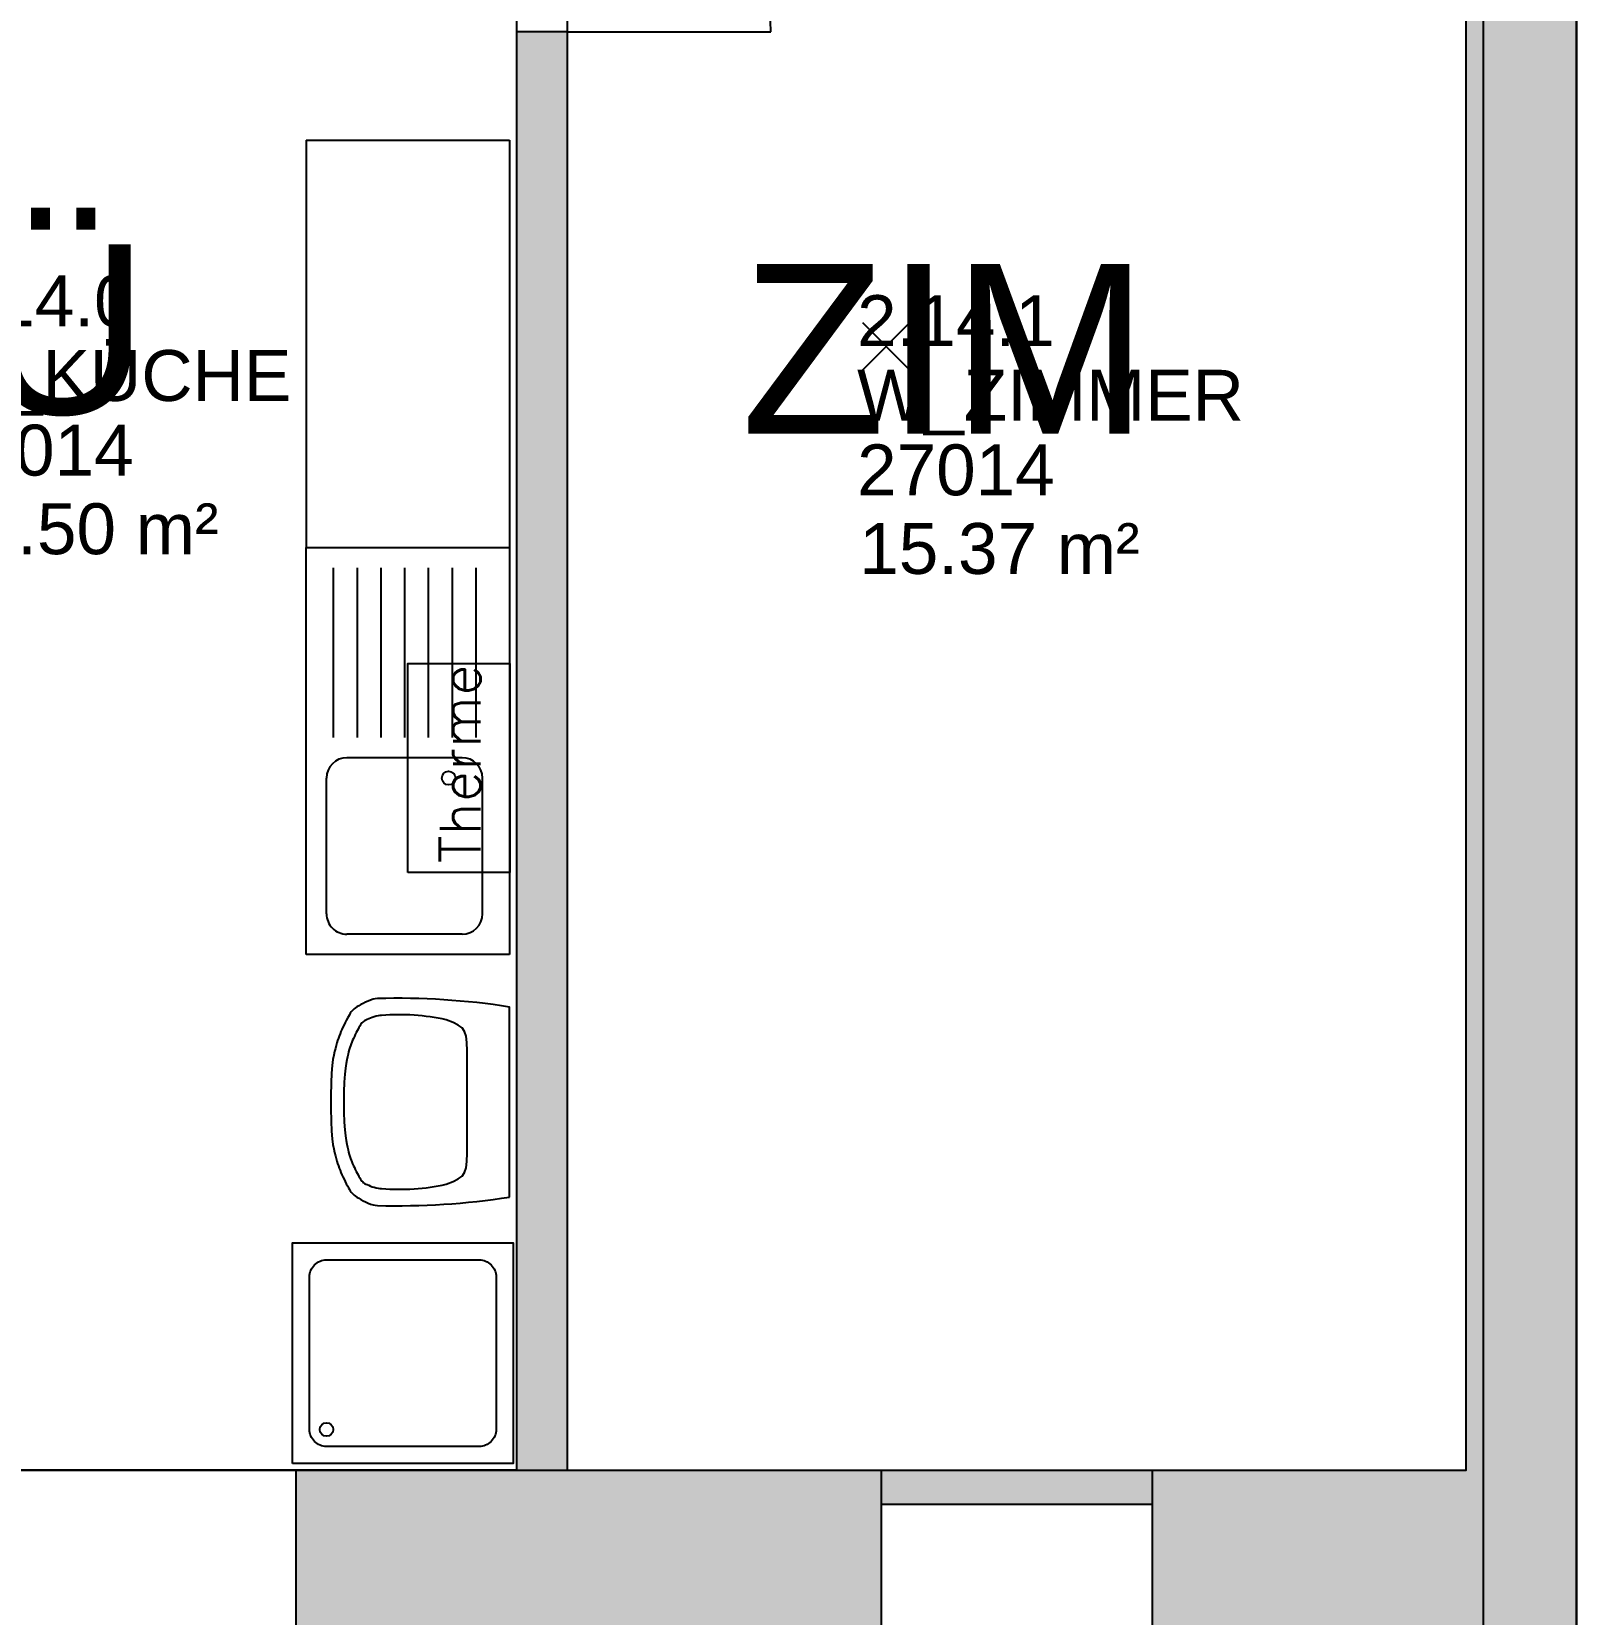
# Model space of a CAD drawing. Extents: x -2660 to 1655, y -1849 to 1203.
# Drawn here: x 218.4 to 673.9, y -809 to -342.6 of the extents above; entities that cross this region are included whole.
import ezdxf
from ezdxf.enums import TextEntityAlignment as Align

# ---------------------------------------------------------------- set-up
doc = ezdxf.new("R2010")
doc.units = 0
doc.header["$LTSCALE"] = 120
doc.header["$MEASUREMENT"] = 0
doc.header["$PDMODE"] = 3
doc.header["$PDSIZE"] = 7
doc.layers.get('0').update_dxf_attribs({"linetype": 'CONTINUOUS'})
for name, color, linetype in [('Added', 3, 'CONTINUOUS'), ('ARC-Tueren', 5, 'CONTINUOUS'), ('ARC-Tueren-nv', 5, 'CONTINUOUS'), ('BE-T-RNBVBF', 7, 'CONTINUOUS'), ('Deleted', 1, 'CONTINUOUS'), ('HB-ZU-SAN-EI', 54, 'CONTINUOUS')]:
    doc.layers.add(name, color=color, linetype=linetype)
doc.styles.add('MOE', font='arial.ttf')
doc.styles.add('RNB', font='arial.ttf', dxfattribs={"width": 0.8})
doc.styles.get("Standard").update_dxf_attribs({"font": 'simplex.shx'})

# ---------------------------------------------------------------- blocks, each defined once
blk = doc.blocks.new('*U72')
blk.add_lwpolyline([(0, 0), (61.58, 0), (61.58, -30.03), (0, -30.03)], close=True)
blk.add_attdef('BEZEICHNUNG', (2.67, -21.4), '', height=12)
at = {"flags": 1}
for tag, p in [('HERSTELLER', (-0.65, -66.54)), ('TYPE', (-0.65, -84.77)), ('BEMERKUNG', (-0.65, -102.49))]:
    blk.add_attdef(tag, p, '', height=15, dxfattribs=at)
blk = doc.blocks.new('*U90')
at = {"layer": 'HB-ZU-SAN-EI'}
blk.add_lwpolyline([(0, -65), (0, 0), (65, 0), (65, -65)], close=True, dxfattribs=at)
blk.add_lwpolyline([(5, -55), (5, -10, -0.414214), (10, -5), (55, -5, -0.414214), (60, -10), (60, -55, -0.414214), (55, -60), (10, -60, -0.414214)], format="xyb", close=True, dxfattribs=at)
blk.add_circle((10, -55), 2, dxfattribs=at)
blk = doc.blocks.new('*U69')
at = {"layer": 'ARC-Tueren'}
for p, q in [((-60, 79.51), (-60, 19.51)), ((60, 79.51), (60, 19.51))]:
    blk.add_line(p, q, dxfattribs=at)
for centre, start, end in [((-60, 79.51), 270, 0), ((60, 79.51), 180, 270)]:
    blk.add_arc(centre, 60, start, end, dxfattribs=at)
at = {"layer": 'ARC-Tueren-nv'}
blk.add_line((0, 1.91), (0, 79.51), dxfattribs=at)
at = {"layer": 'ARC-Tueren-nv', "insert": (21.06, 35.57), "char_height": 15, "width": 48.8163, "attachment_point": 1, "rotation": 271.3662}
blk.add_mtext('+', dxfattribs=at)
at = {"layer": 'ARC-Tueren-nv', "flags": 1}
for tag, p in [('TUERTYP', (-99.12, 148.05)), ('FLAECHE', (-99.12, 139.48)), ('DORNMASS', (-99.12, 130.9)), ('ANSCHLAGTYP', (-99.12, 122.33)), ('MATERIAL', (-99.12, 113.76)), ('FARBE', (-99.12, 105.19))]:
    blk.add_attdef(tag, p, '', height=5, dxfattribs=at)
at = {"layer": 'ARC-Tueren-nv'}
for tag, p in [('BEMERKUNG', (-0.88, 112.34)), ('BRANDSCHUTZ-KL', (-0.36, 96.42)), ('TUER-NR', (0.01, 79.57))]:
    blk.add_attdef(tag, text='', height=12.5, dxfattribs=at).set_placement(p, align=Align.CENTER)
at = {"layer": 'ARC-Tueren-nv', "flags": 2}
for tag, p in [('BREITE1', (5.86, 62.22)), ('BREITE2', (6.36, 24.35))]:
    blk.add_attdef(tag, p, '', height=15, rotation=271.3662, dxfattribs=at)
at = {"layer": 'ARC-Tueren-nv'}
blk.add_attdef('HOEHE', (-21.29, 44.03), '', height=15, rotation=271.3662, dxfattribs=at)
blk = doc.blocks.new('SAN-WB')
at = {"layer": 'Added'}
for points in [[(28, 0), (-28, 0, 0.04569), (-30.5, -39), (-30.44, -39.61), (-30.29, -40.28), (-30.06, -41), (-29.77, -41.75), (-29.43, -42.5), (-29.08, -43.22), (-28.72, -43.89), (-28.37, -44.5), (-28.06, -45.02), (-27.77, -45.46), (-27.49, -45.83), (-27.2, -46.16), (-26.9, -46.45), (-26.56, -46.71), (-26.19, -46.98), (-25.75, -47.25), (-25.25, -47.54), (-24.69, -47.85), (-24.08, -48.17), (-23.44, -48.5), (-22.77, -48.83), (-22.09, -49.15), (-21.42, -49.46), (-20.75, -49.75), (-20.1, -50.02), (-19.46, -50.27), (-18.81, -50.51), (-18.14, -50.73), (-17.43, -50.95), (-16.65, -51.17), (-15.81, -51.4), (-14.87, -51.63), (-13.81, -51.86), (-12.5, -52.1), (-10.8, -52.32), (-8.55, -52.5), (-5.63, -52.64), (-1.87, -52.72), (0, -52.72), (1.87, -52.72), (5.63, -52.64), (8.55, -52.5), (10.8, -52.32), (12.5, -52.1), (13.81, -51.86), (14.87, -51.63), (15.81, -51.4), (16.65, -51.17), (17.43, -50.95), (18.14, -50.73), (18.81, -50.51), (19.46, -50.27), (20.1, -50.02), (20.75, -49.75), (21.42, -49.46), (22.09, -49.15), (22.77, -48.83), (23.44, -48.5), (24.08, -48.17), (24.69, -47.85), (25.25, -47.54), (25.75, -47.25), (26.19, -46.98), (26.56, -46.71), (26.9, -46.45), (27.2, -46.16), (27.49, -45.83), (27.77, -45.46), (28.06, -45.02), (28.37, -44.5), (28.72, -43.89), (29.08, -43.22), (29.43, -42.5), (29.77, -41.75), (30.06, -41), (30.29, -40.28), (30.44, -39.61), (30.5, -39, 0.04569)], [(24.25, -18.75), (23.41, -16.69), (22.65, -15.14), (21.83, -14.03), (20.81, -13.28), (19.44, -12.83), (17.57, -12.6), (15.06, -12.51), (11.75, -12.5), (0, -12.5), (-11.75, -12.5), (-15.06, -12.51), (-17.57, -12.6), (-19.44, -12.83), (-20.81, -13.28), (-21.83, -14.03), (-22.65, -15.14), (-23.41, -16.69), (-24.25, -18.75, 0.075022), (-25.5, -37.75), (-25.47, -38.25), (-25.39, -38.78), (-25.27, -39.35), (-25.12, -39.92), (-24.95, -40.5), (-24.75, -41.05), (-24.55, -41.56), (-24.35, -42.02), (-24.16, -42.42), (-23.97, -42.76), (-23.77, -43.05), (-23.56, -43.31), (-23.32, -43.54), (-23.05, -43.76), (-22.74, -43.98), (-22.38, -44.21), (-21.96, -44.45), (-21.49, -44.71), (-20.98, -44.98), (-20.45, -45.25), (-19.89, -45.52), (-19.33, -45.79), (-18.76, -46.05), (-18.21, -46.29), (-17.67, -46.52), (-17.14, -46.73), (-16.6, -46.92), (-16.03, -47.11), (-15.44, -47.3), (-14.8, -47.48), (-14.09, -47.66), (-13.31, -47.85), (-12.43, -48.05), (-11.35, -48.25), (-9.98, -48.44), (-8.19, -48.61), (-5.89, -48.75), (-2.98, -48.85), (0, -48.89), (2.98, -48.85), (5.89, -48.75), (8.19, -48.61), (9.98, -48.44), (11.35, -48.25), (12.43, -48.05), (13.31, -47.85), (14.09, -47.66), (14.8, -47.48), (15.44, -47.3), (16.03, -47.11), (16.6, -46.92), (17.14, -46.73), (17.67, -46.52), (18.21, -46.29), (18.76, -46.05), (19.33, -45.79), (19.89, -45.52), (20.45, -45.25), (20.98, -44.98), (21.49, -44.71), (21.96, -44.45), (22.37, -44.21), (22.74, -43.98), (23.05, -43.76), (23.32, -43.54), (23.56, -43.31), (23.77, -43.05), (23.97, -42.76), (24.16, -42.42), (24.35, -42.02), (24.55, -41.56), (24.75, -41.05), (24.95, -40.5), (25.12, -39.92), (25.27, -39.35), (25.39, -38.78), (25.47, -38.25), (25.5, -37.75, 0.075022)]]:
    blk.add_lwpolyline(points, format="xyb", close=True, dxfattribs=at)
at = {"layer": 'Deleted'}
for points in [[(28, 0), (-28, 0, 0.04569), (-30.5, -39), (-30.44, -39.61), (-30.29, -40.28), (-30.06, -41), (-29.77, -41.75), (-29.43, -42.5), (-29.08, -43.22), (-28.72, -43.89), (-28.37, -44.5), (-28.06, -45.02), (-27.77, -45.46), (-27.49, -45.83), (-27.2, -46.16), (-26.9, -46.45), (-26.56, -46.71), (-26.19, -46.98), (-25.75, -47.25), (-25.25, -47.54), (-24.69, -47.85), (-24.08, -48.17), (-23.44, -48.5), (-22.77, -48.83), (-22.09, -49.15), (-21.42, -49.46), (-20.75, -49.75), (-20.1, -50.02), (-19.46, -50.27), (-18.81, -50.51), (-18.14, -50.73), (-17.43, -50.95), (-16.65, -51.17), (-15.81, -51.4), (-14.87, -51.63), (-13.81, -51.86), (-12.5, -52.1), (-10.8, -52.32), (-8.55, -52.5), (-5.63, -52.64), (-1.87, -52.72), (0, -52.72), (1.87, -52.72), (5.63, -52.64), (8.55, -52.5), (10.8, -52.32), (12.5, -52.1), (13.81, -51.86), (14.87, -51.63), (15.81, -51.4), (16.65, -51.17), (17.43, -50.95), (18.14, -50.73), (18.81, -50.51), (19.46, -50.27), (20.1, -50.02), (20.75, -49.75), (21.42, -49.46), (22.09, -49.15), (22.77, -48.83), (23.44, -48.5), (24.08, -48.17), (24.69, -47.85), (25.25, -47.54), (25.75, -47.25), (26.19, -46.98), (26.56, -46.71), (26.9, -46.45), (27.2, -46.16), (27.49, -45.83), (27.77, -45.46), (28.06, -45.02), (28.37, -44.5), (28.72, -43.89), (29.08, -43.22), (29.43, -42.5), (29.77, -41.75), (30.06, -41), (30.29, -40.28), (30.44, -39.61), (30.5, -39, 0.04569)], [(24.25, -18.75), (23.41, -16.69), (22.65, -15.14), (21.83, -14.03), (20.81, -13.28), (19.44, -12.83), (17.57, -12.6), (15.06, -12.51), (11.75, -12.5), (0, -12.5), (-11.75, -12.5), (-15.06, -12.51), (-17.57, -12.6), (-19.44, -12.83), (-20.81, -13.28), (-21.83, -14.03), (-22.65, -15.14), (-23.41, -16.69), (-24.25, -18.75, 0.075022), (-25.5, -37.75), (-25.47, -38.25), (-25.39, -38.78), (-25.27, -39.35), (-25.12, -39.92), (-24.95, -40.5), (-24.75, -41.05), (-24.55, -41.56), (-24.35, -42.02), (-24.16, -42.42), (-23.97, -42.76), (-23.77, -43.05), (-23.56, -43.31), (-23.32, -43.54), (-23.05, -43.76), (-22.74, -43.98), (-22.38, -44.21), (-21.96, -44.45), (-21.49, -44.71), (-20.98, -44.98), (-20.45, -45.25), (-19.89, -45.52), (-19.33, -45.79), (-18.76, -46.05), (-18.21, -46.29), (-17.67, -46.52), (-17.14, -46.73), (-16.6, -46.92), (-16.03, -47.11), (-15.44, -47.3), (-14.8, -47.48), (-14.09, -47.66), (-13.31, -47.85), (-12.43, -48.05), (-11.35, -48.25), (-9.98, -48.44), (-8.19, -48.61), (-5.89, -48.75), (-2.98, -48.85), (0, -48.89), (2.98, -48.85), (5.89, -48.75), (8.19, -48.61), (9.98, -48.44), (11.35, -48.25), (12.43, -48.05), (13.31, -47.85), (14.09, -47.66), (14.8, -47.48), (15.44, -47.3), (16.03, -47.11), (16.6, -46.92), (17.14, -46.73), (17.67, -46.52), (18.21, -46.29), (18.76, -46.05), (19.33, -45.79), (19.89, -45.52), (20.45, -45.25), (20.98, -44.98), (21.49, -44.71), (21.96, -44.45), (22.37, -44.21), (22.74, -43.98), (23.05, -43.76), (23.32, -43.54), (23.56, -43.31), (23.77, -43.05), (23.97, -42.76), (24.16, -42.42), (24.35, -42.02), (24.55, -41.56), (24.75, -41.05), (24.95, -40.5), (25.12, -39.92), (25.27, -39.35), (25.39, -38.78), (25.47, -38.25), (25.5, -37.75, 0.075022)]]:
    blk.add_lwpolyline(points, format="xyb", close=True, dxfattribs=at)
at = {"layer": 'Added', "style": 'MOE', "flags": 1}
for tag, p in [('SANITAERTYP', (0.09, -21.55)), ('BEZEICHNUNG', (0.09, -29.94)), ('BEMERKUNG', (0.09, -37.81)), ('DB_ID', (0.09, -45.57))]:
    blk.add_attdef(tag, text='', height=5, dxfattribs=at).set_placement(p, align=Align.CENTER)
at = {"layer": 'Deleted', "style": 'MOE', "flags": 1}
for tag, p in [('SANITAERTYP', (0.09, -21.55)), ('BEZEICHNUNG', (0.09, -29.94)), ('BEMERKUNG', (0.09, -37.81)), ('DB_ID', (0.09, -45.57))]:
    blk.add_attdef(tag, text='', height=5, dxfattribs=at).set_placement(p, align=Align.CENTER)
blk = doc.blocks.new('*U98')
at = {"linetype": 'Continuous'}
for p, q in [((0, -60), (0, 0)), ((0, 0), (120, 0)), ((120, 0), (120, -60)), ((108, -8), (68, -8)), ((6, -10), (56, -10)), ((6, -17), (56, -17)), ((62, -14), (62, -48)), ((114, -14), (114, -48)), ((6, -24), (56, -24)), ((6, -31), (56, -31)), ((6, -38), (56, -38)), ((6, -45), (56, -45)), ((6, -52), (56, -52)), ((108, -54), (68, -54)), ((120, -60), (0, -60))]:
    blk.add_line(p, q, dxfattribs=at)
blk.add_circle((68, -18), 2, dxfattribs=at)
for centre, start, end in [((68, -14), 90, 180), ((108, -14), 0, 90), ((68, -48), 180, 270), ((108, -48), 270, 0)]:
    blk.add_arc(centre, 6, start, end, dxfattribs=at)
at = {"style": 'MOE', "flags": 1}
for tag, p in [('BEZEICHNUNG', (62.37, -15.79)), ('HERSTELLER', (60.19, -24.36)), ('BEMERKUNG', (60.19, -50.07))]:
    blk.add_attdef(tag, text='', height=5, dxfattribs=at).set_placement(p, align=Align.CENTER)
at = {"style": 'MOE', "flags": 3}
for tag, p in [('LAENGE1', (37.03, -33.04)), ('BREITE1', (37, -40.87))]:
    blk.add_attdef(tag, p, '', height=5, dxfattribs=at)
blk = doc.blocks.new('*U99')
for p, q in [((0, 0), (0, 60)), ((0, 60), (120, 60)), ((120, 0), (120, 60)), ((0, 0), (120, 0))]:
    blk.add_line(p, q)
at = {"style": 'MOE', "flags": 1}
for tag, height, p in [('HERSTELLER', 5, (31.2, 39.99)), ('BEMERKUNG', 5, (31.2, 14.28)), ('BEZEICHNUNG', 12.5, (33.82, -18.16))]:
    blk.add_attdef(tag, text='', height=height, dxfattribs=at).set_placement(p, align=Align.CENTER)
at = {"style": 'MOE', "flags": 3}
for tag, p in [('LAENGE1', (7.74, 31.31)), ('BREITE1', (7.71, 23.49))]:
    blk.add_attdef(tag, p, '', height=5, dxfattribs=at)
blk = doc.blocks.new('RNB-VBF')
at = {"layer": 'Added'}
blk.add_point((0, 0), dxfattribs=at)
at = {"layer": 'Deleted'}
blk.add_point((0, 0), dxfattribs=at)
at = {"layer": 'Added', "style": 'RNB'}
for tag, p in [('RAUM_NUMMER', (-8.55, 0.08)), ('RAUM_BEZEICHNUNG', (-8.55, -21.92)), ('RAUM_NUMMER_OE', (-8.55, -43.89)), ('FLAECHE', (-7.92, -67.07))]:
    blk.add_attdef(tag, p, '', height=15, dxfattribs=at)
for tag, p, height, flags in [('BELEGUNG_MAX', (72.45, -52.77), 2.5, 9), ('BELEGUNG_AUS_MOEBLIERUNGSPLAN', (72.45, -56.93), 2.5, 9), ('ID', (72.45, -61.1), 2.5, 9), ('ID_RNB', (72.45, -65.27), 2.5, 9), ('BEMERKUNG', (72.45, -69.43), 2.5, 9), ('RAUM_NUMMER_PLATZHALTER', (-9.19, -89.28), 15, 1), ('RAUM_HOEHE', (72.45, -73.43), 2.5, 9), ('RAUM_FUNKTION', (72.45, -77.43), 2.5, 9), ('RAUM_AUFBAU', (72.45, -81.43), 2.5, 9), ('RAUM_MIETEINHEIT', (72.45, -85.43), 2.5, 9), ('BODENBELAG_AUS_PLAN', (-9.19, -111.26), 15, 1)]:
    blk.add_attdef(tag, p, '', height=height, dxfattribs=dict(at, flags=flags))
at = {"layer": 'Deleted', "style": 'RNB'}
for tag, p in [('RAUM_NUMMER', (-8.55, 0.08)), ('RAUM_BEZEICHNUNG', (-8.55, -21.92)), ('RAUM_NUMMER_OE', (-8.55, -43.89)), ('FLAECHE', (-7.92, -67.07))]:
    blk.add_attdef(tag, p, '', height=15, dxfattribs=at)
for tag, p, height, flags in [('BELEGUNG_MAX', (72.45, -52.77), 2.5, 9), ('BELEGUNG_AUS_MOEBLIERUNGSPLAN', (72.45, -56.93), 2.5, 9), ('ID', (72.45, -61.1), 2.5, 9), ('ID_RNB', (72.45, -65.27), 2.5, 9), ('BEMERKUNG', (72.45, -69.43), 2.5, 9), ('RAUM_NUMMER_PLATZHALTER', (-9.19, -89.28), 15, 1), ('RAUM_HOEHE', (72.45, -73.43), 2.5, 9), ('RAUM_FUNKTION', (72.45, -77.43), 2.5, 9), ('RAUM_AUFBAU', (72.45, -81.43), 2.5, 9), ('RAUM_MIETEINHEIT', (72.45, -85.43), 2.5, 9), ('BODENBELAG_AUS_PLAN', (-9.19, -111.26), 15, 1)]:
    blk.add_attdef(tag, p, '', height=height, dxfattribs=dict(at, flags=flags))
blk = doc.blocks.new('RNB-BSP')
at = {"layer": 'Added'}
blk.add_point((0, 0), dxfattribs=at)
at = {"layer": 'Deleted'}
blk.add_point((0, 0), dxfattribs=at)
at = {"layer": 'Added', "style": 'RNB'}
for tag, p in [('RAUM_NUMMER', (-4.281, 3.924)), ('RAUM_BEZEICHNUNG', (-4.281, -2.576))]:
    blk.add_attdef(tag, p, '', height=5, dxfattribs=at)
at = {"layer": 'Deleted', "style": 'RNB'}
for tag, p in [('RAUM_NUMMER', (-4.281, 3.924)), ('RAUM_BEZEICHNUNG', (-4.281, -2.576))]:
    blk.add_attdef(tag, p, '', height=5, dxfattribs=at)

msp = doc.modelspace()

# ---------------------------------------------------------------- hatches: boundary and pattern name
at = {"layer": 'Added'}
h = msp.add_hatch(color=256, dxfattribs=at)
h.dxf.hatch_style = 1
h.paths.add_polyline_path([(673.89, -134.06), (555.89, -134.06), (555.89, -186.56), (641.39, -186.56), (641.39, -766.56), (548.89, -766.56), (548.89, -831.56), (641.39, -831.56), (641.39, -1411.56), (562.89, -1411.56), (562.89, -1459.06), (673.89, -1459.06)])
h = msp.add_hatch(color=256, dxfattribs=at)
h.dxf.hatch_style = 1
h.paths.add_polyline_path([(376.39, -342.56), (361.39, -342.56), (361.39, -766.56), (376.39, -766.56)])
h.paths.add_polyline_path([(361.39, -222.56), (376.39, -222.56), (376.39, -186.56), (361.39, -186.56)])
h = msp.add_hatch(color=256, dxfattribs=at)
h.dxf.hatch_style = 1
h.paths.add_polyline_path([(468.89, -831.56), (468.89, -766.56), (296.39, -766.56), (296.39, -831.56)])
h = msp.add_hatch(color=256, dxfattribs=at)
h.dxf.hatch_style = 1
h.paths.add_polyline_path([(548.89, -766.56), (468.89, -766.56), (468.89, -776.56), (548.89, -776.56)])

# ---------------------------------------------------------------- linework, layer by layer
for p, q in [((673.89, -1459.06), (673.89, -134.06)), ((641.39, -766.56), (641.39, -186.56)), ((361.39, -222.56), (361.39, -342.56)), ((376.39, -222.56), (376.39, -342.56)), ((361.39, -342.56), (361.39, -766.56)), ((376.39, -342.56), (361.39, -342.56)), ((376.39, -342.56), (376.39, -766.56)), ((176.39, -766.56), (296.39, -766.56)), ((296.39, -766.56), (296.39, -831.56)), ((296.39, -766.56), (468.89, -766.56)), ((468.89, -766.56), (548.89, -766.56)), ((468.89, -766.56), (468.89, -831.56)), ((468.89, -766.56), (548.89, -766.56)), ((548.89, -766.56), (641.39, -766.56)), ((548.89, -831.56), (548.89, -766.56)), ((468.89, -776.56), (548.89, -776.56))]:
    msp.add_line(p, q, dxfattribs=at)
for points in [[(-1316.94, 830.07), (-16.11, 605.94), (-143.61, -134.06), (673.89, -134.06), (673.89, -1459.06), (-924.89, -1459.06), (-924.89, -1474.86), (-1582.64, -1474.86), (-1699.54, -1297.49), (-1595.09, -691.27), (-1579.52, -693.95)], [(106.39, -181.56), (646.39, -181.56), (646.39, -1416.56), (-126.11, -1416.56), (-126.11, -826.56), (106.39, -826.56)], [(111.39, -186.56), (361.39, -186.56), (361.39, -766.56), (111.39, -766.56)], [(376.39, -766.56), (641.39, -766.56), (641.39, -186.56), (376.39, -186.56)]]:
    msp.add_lwpolyline(points, close=True, dxfattribs=at)

# ---------------------------------------------------------------- block references
ref = msp.add_blockref('*U69', (455.91, -282.56), dxfattribs=dict(at, rotation=90.00000000000001))
ref.add_attrib('HOEHE', '240', (411.88, -303.85), dxfattribs={"layer": 'ARC-Tueren-nv', "height": 15, "rotation": 1.3662})
for name, p, rotation in [('*U99', (299.39, -374.56), 270), ('*U98', (359.39, -494.56), 270), ('SAN-WB', (359.39, -658.04), 269.9999999999999)]:
    msp.add_blockref(name, p, dxfattribs=dict(at, rotation=rotation))
ref = msp.add_blockref('RNB-BSP', (198.81, -429.5), dxfattribs=dict(at, xscale=10, yscale=10, zscale=10))
ref.add_attrib('RAUM_BEZEICHNUNG', 'KÜ', (155.99, -455.26), dxfattribs={"layer": '0', "height": 50, "style": 'RNB'})
ref = msp.add_blockref('RNB-VBF', (198.81, -429.5), dxfattribs=at)
ref.add_attrib('RAUM_NUMMER', '2.14.0', (190.25, -429.41), dxfattribs={"layer": 'BE-T-RNBVBF', "height": 15, "style": 'RNB'})
ref.add_attrib('RAUM_BEZEICHNUNG', 'W_KÜCHE', (190.25, -451.41), dxfattribs={"layer": 'BE-T-RNBVBF', "height": 15, "style": 'RNB'})
ref.add_attrib('RAUM_NUMMER_OE', '27014', (190.25, -473.39), dxfattribs={"layer": 'BE-T-RNBVBF', "height": 15, "style": 'RNB'})
ref.add_attrib('FLAECHE', '14.50 m²', (190.89, -496.57), dxfattribs={"layer": 'BE-T-RNBVBF', "height": 15, "style": 'RNB'})
ref = msp.add_blockref('RNB-BSP', (470.38, -435.31), dxfattribs=dict(at, xscale=10, yscale=10, zscale=10))
ref.add_attrib('RAUM_BEZEICHNUNG', 'ZIM', (427.57, -461.08), dxfattribs={"layer": '0', "height": 50, "style": 'RNB'})
ref = msp.add_blockref('RNB-VBF', (470.38, -435.31), dxfattribs=at)
ref.add_attrib('RAUM_NUMMER', '2.14.1', (461.83, -435.23), dxfattribs={"layer": 'BE-T-RNBVBF', "height": 15, "style": 'RNB'})
ref.add_attrib('RAUM_BEZEICHNUNG', 'W_ZIMMER', (461.83, -457.23), dxfattribs={"layer": 'BE-T-RNBVBF', "height": 15, "style": 'RNB'})
ref.add_attrib('RAUM_NUMMER_OE', '27014', (461.83, -479.21), dxfattribs={"layer": 'BE-T-RNBVBF', "height": 15, "style": 'RNB'})
ref.add_attrib('FLAECHE', '15.37 m²', (462.46, -502.39), dxfattribs={"layer": 'BE-T-RNBVBF', "height": 15, "style": 'RNB'})
ref = msp.add_blockref('*U72', (329.37, -590.35), dxfattribs=dict(at, rotation=89.99999999999997))
ref.add_attrib('BEZEICHNUNG', 'Therme', (350.76, -587.67), dxfattribs={"layer": '0', "height": 12, "rotation": 90})
msp.add_blockref('*U90', (295.39, -699.56), dxfattribs=at)

doc.saveas('drawing.dxf')
